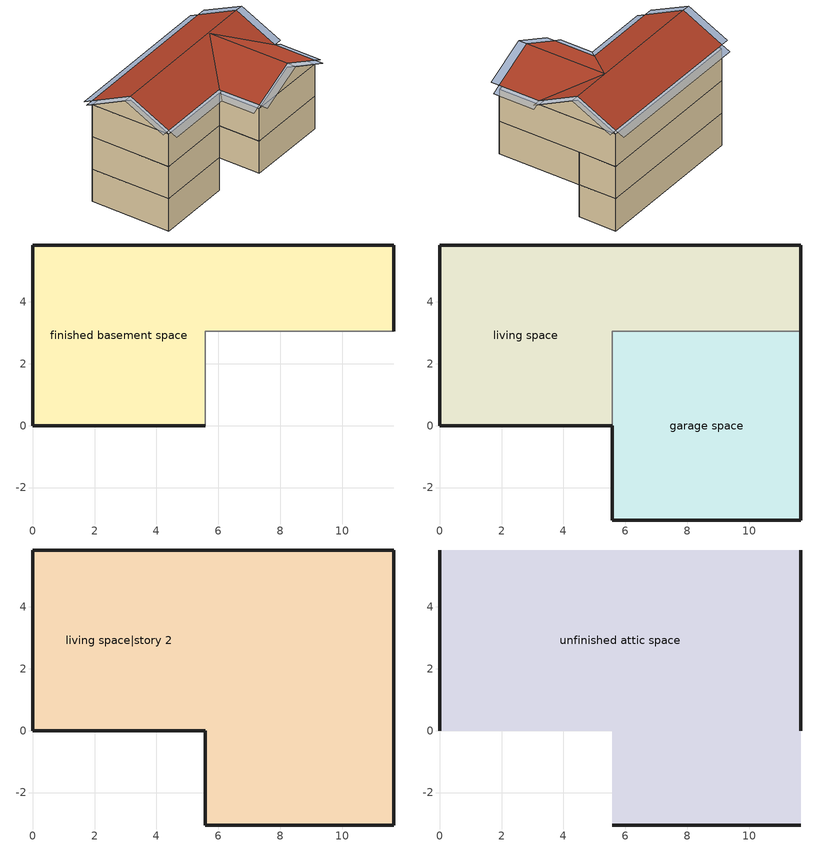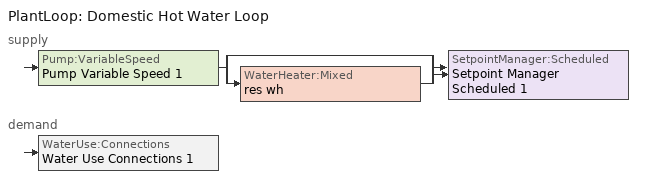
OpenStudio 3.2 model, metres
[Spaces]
finished basement space
 floor foundation: 0,0 0,5.84 11.67,5.84 11.67,3.05 5.58,3.05 5.58,0 z-2.44
 wall foundation: 11.67,3.05 11.67,5.84 0,5.84 0,0 5.58,0 z-2.44:0
 wall adiabatic: 5.58,0 5.58,3.05 11.67,3.05 z-2.44:0
garage space
 floor foundation: 5.58,-3.05 5.58,3.05 11.67,3.05 11.67,-3.05 z0
 wall outside: 5.58,0 5.58,-3.05 11.67,-3.05 11.67,3.05 z0:2.44
 wall to living space: 11.67,3.05 5.58,3.05 5.58,0 z0:2.44
living space
 floor to finished basement space: 0,0 0,5.84 11.67,5.84 11.67,3.05 5.58,3.05 5.58,0 z0
 wall outside: 11.67,3.05 11.67,5.84 0,5.84 0,0 5.58,0 z0:2.44
living space|story 2
 floor to garage space: 11.67,3.05 11.67,-3.05 5.58,-3.05 5.58,3.05 z2.44
 floor to living space: 11.67,5.84 11.67,3.05 5.58,3.05 5.58,0 0,0 0,5.84 z2.44
 wall outside: 0,5.84 0,0 5.58,0 5.58,-3.05 11.67,-3.05 11.67,5.84 0,5.84 z2.44:4.88
unfinished attic space
 floor to living space|story 2: 11.67,5.84 11.67,0 0,0 0,5.84 z4.88; 5.58,-3.05 5.58,0 11.67,0 11.67,-3.05 z4.88
 wall outside: 0,2.92,6.34 0,5.84,4.88 0,0,4.88; 11.67,2.92,6.34 11.67,0,4.88 11.67,5.84,4.88; 5.58,-3.05,4.88 11.67,-3.05,4.88 8.62,-3.05,6.33
 roof outside: 0,2.92,6.64 11.67,2.92,6.64 11.67,5.84,5.18 0,5.84,5.18; 5.58,0,5.17 5.58,-3.05,5.17 8.62,-3.05,6.62 8.62,2.9,6.62; 11.67,0,5.17 8.62,2.9,6.62 8.62,-3.05,6.62 11.67,-3.05,5.17; 0,2.92,6.64 0,0,5.18 5.58,0,5.18 8.62,2.9,6.63 11.67,0,5.18 11.67,2.92,6.64
shading: -0.61,2.92,6.64 -0.61,0,5.18 0,0,5.18 0,2.92,6.64; 0,-0.61,4.88 5.58,-0.61,4.88 5.58,0,5.18 0,0,5.18; 12.28,0,5.18 12.28,2.92,6.64 11.67,2.92,6.64 11.67,0,5.18; 12.28,-3.05,4.88 12.28,0,4.88 11.67,0,5.17 11.67,-3.05,5.17; 8.62,-3.66,6.62 11.67,-3.66,5.17 11.67,-3.05,5.17 8.62,-3.05,6.62; 4.97,0,4.88 4.97,-3.05,4.88 5.58,-3.05,5.17 5.58,0,5.17; 5.58,-3.66,5.17 8.62,-3.66,6.62 8.62,-3.05,6.62 5.58,-3.05,5.17; -0.61,5.84,5.18 -0.61,2.92,6.64 0,2.92,6.64 0,5.84,5.18; 12.28,2.92,6.64 12.28,5.84,5.18 11.67,5.84,5.18 11.67,2.92,6.64; 11.67,6.45,4.88 0,6.45,4.88 0,5.84,5.18 11.67,5.84,5.18
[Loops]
PlantLoop 'Domestic Hot Water Loop'
 supply: Pump:VariableSpeed 'Pump Variable Speed 1' > split
  | bypass
  | WaterHeater:Mixed 'res wh'
  join > SetpointManager:Scheduled 'Setpoint Manager Scheduled 1'
 demand: WaterUse:Connections 'Water Use Connections 1'
[Site]
Denver Intl Ap_CO_USA: Latitude {deg}=39.83; Longitude {deg}=-104.65; Time Zone {hr}=-7; Elevation {m}=1650
[ClimateZones]
Climate Zone Institution Name 1=Building America; Climate Zone Document Year 1=0; Climate Zone Value 1=Cold
[Site:WaterMainsTemperature]
Calculation Method=Correlation; Annual Average Outdoor Air Temperature {C}=10.8753; Maximum Difference In Monthly Average Outdoor Air Temperatures {deltaC}=23.1524
[Site:GroundTemperature:Deep]
10.8753, 10.8753, 10.8753, 10.8753, 10.8753, 10.8753, 10.8753, 10.8753, 10.8753, 10.8753, 10.8753, 10.8753
[Building]
Building 1: North Axis {deg}=0; Standards Number of Stories=3; Standards Number of Above Ground Stories=2; Standards Building Type=singlefamilydetached; Standards Number of Living Units=1
[ThermalZone] Use Ideal Air Loads=No
living zone; garage zone; unfinished attic zone; finished basement zone
[Sizing:Zone] Zone Cooling Design Supply Air Temperature Input Method=SupplyAirTemperature; Zone Cooling Design Supply Air Temperature {C}=14; Zone Cooling Design Supply Air Temperature Difference {deltaC}=11.11; Zone Heating Design Supply Air Temperature Input Method=SupplyAirTemperature; Zone Heating Design Supply Air Temperature {C}=40; Zone Heating Design Supply Air Temperature Difference {deltaC}=11.11; Zone Cooling Design Supply Air Humidity Ratio {kg-H2O/kg-air}=0.0085; Zone Heating Design Supply Air Humidity Ratio {kg-H2O/kg-air}=0.008; Cooling Design Air Flow Method=DesignDay; Heating Design Air Flow Method=DesignDay; Account for Dedicated Outdoor Air System=No; Dedicated Outdoor Air System Control Strategy=NeutralSupplyAir; Dedicated Outdoor Air Low Setpoint Temperature for Design {C}=autosize; Dedicated Outdoor Air High Setpoint Temperature for Design {C}=autosize
living zone; garage zone; unfinished attic zone; finished basement zone
[Space]
Name | Space Type | Thermal Zone | Building Unit
garage space | Space Type 1 | garage zone
living space; living space|story 2 | Space Type 2 | living zone | unit 1
unfinished attic space | Space Type 3 | unfinished attic zone
finished basement space | Space Type 4 | finished basement zone | unit 1
[SpaceType]
Name | Standards Space Type
Space Type 1 | garage
Space Type 2 | living
Space Type 3 | unfinished attic
Space Type 4 | finished basement
[BuildingUnit]
unit 1: Building Unit Type=Residential
[External:File]
8760.csv: File=8760.csv
[People:Definition] Number of People Calculation Method=People; Fraction Radiant=0.319734; Sensible Heat Fraction=0.573; Carbon Dioxide Generation Rate {m3/s-W}=0; Enable ASHRAE 55 Comfort Warnings=No; Mean Radiant Temperature Calculation Type=ZoneAveraged
Name | Number of People {people}
res occupants|finished basement space; res occupants|living space | 0.704
res occupants|living space|story 2 | 1.232
[People] Number of People Schedule=occupants; Activity Level Schedule=res occupants activity schedule; Multiplier=1
Name | People Definition | Space or SpaceType
res occupants|finished basement space | res occupants|finished basement space | finished basement space
res occupants|living space | res occupants|living space | living space
res occupants|living space|story 2 | res occupants|living space|story 2 | living space|story 2
[PlantLoop]
Domestic Hot Water Loop: Glycol Concentration=0; Maximum Loop Flow Rate {m3/s}=0.01; Plant Loop Volume {m3}=0.003; Load Distribution Scheme=Optimal
[Sizing:Plant]
Domestic Hot Water Loop: Loop Type=Heating; Design Loop Exit Temperature {C}=51.6667; Loop Design Temperature Difference {deltaC}=5.55556; Sizing Option=NonCoincident; Zone Timesteps in Averaging Window=1; Coincident Sizing Factor Mode=None
[Pump:VariableSpeed]
Pump Variable Speed 1: Rated Flow Rate {m3/s}=0.01; Rated Pump Head {Pa}=1; Rated Power Consumption {W}=0; Motor Efficiency=1; Fraction of Motor Inefficiencies to Fluid Stream=0; Coefficient 1 of the Part Load Performance Curve=0; Coefficient 2 of the Part Load Performance Curve=1; Coefficient 3 of the Part Load Performance Curve=0; Coefficient 4 of the Part Load Performance Curve=0; Pump Control Type=Intermittent; Skin Loss Radiative Fraction=0.5; Design Power Sizing Method=PowerPerFlowPerPressure; Design Electric Power per Unit Flow Rate {W/(m3/s)}=348701.1; Design Shaft Power per Unit Flow Rate per Unit Head {W-s/m3-Pa}=1.28205; Design Minimum Flow Rate Fraction=0
[SetpointManager:Scheduled]
Setpoint Manager Scheduled 1: Control Variable=Temperature; Schedule=dhw temp
[WaterHeater:Mixed]
res wh: Tank Volume {m3}=0.143846; Setpoint Temperature Schedule=WH Setpoint Temp; Deadband Temperature Difference {deltaC}=2; Maximum Temperature Limit {C}=99; Heater Control Type=Cycle; Heater Maximum Capacity {W}=11722.8; Heater Minimum Capacity {W}=0; Heater Fuel Type=NaturalGas; Heater Thermal Efficiency=0.773298; Off Cycle Parasitic Fuel Consumption Rate {W}=0; Off Cycle Parasitic Fuel Type=Electricity; Off Cycle Parasitic Heat Fraction to Tank=0; On Cycle Parasitic Fuel Consumption Rate {W}=0; On Cycle Parasitic Fuel Type=Electricity; On Cycle Parasitic Heat Fraction to Tank=0; Ambient Temperature Indicator=ThermalZone; Ambient Temperature Thermal Zone=finished basement zone; Off Cycle Loss Coefficient to Ambient Temperature {W/K}=4.15693; Off Cycle Loss Fraction to Thermal Zone=0.64; On Cycle Loss Coefficient to Ambient Temperature {W/K}=4.15693; On Cycle Loss Fraction to Thermal Zone=1; Use Side Effectiveness=1; Source Side Effectiveness=1; Use Side Design Flow Rate {m3/s}=autosize; Source Side Design Flow Rate {m3/s}=autosize; Indirect Water Heating Recovery Time {hr}=1.5; Source Side Flow Control Mode=IndirectHeatPrimarySetpoint
[WaterHeater:Sizing]
res wh: Design Mode=PeakDraw; Time Storage Can Meet Peak Draw {hr}=0.538503; Time for Tank Recovery {hr}=0; Nominal Tank Volume for Autosizing Plant Connections {m3}=1
[WaterUse:Connections]
Water Use Connections 1: Drain Water Heat Exchanger Type=None; Drain Water Heat Exchanger Destination=Plant; Water Use Equipment Name 1=res shower; Water Use Equipment Name 2=res sink; Water Use Equipment Name 3=res bath; Water Use Equipment Name 4=res shower dist; Water Use Equipment Name 5=res sink dist; Water Use Equipment Name 6=res bath dist
[WaterUse:Equipment:Definition] Target Temperature Schedule=fixtures temperature schedule
Name | Peak Flow Rate {m3/s}
res shower | 0.0176332
res sink | 0.0157378
res bath | 0.00441644
res shower dist; res sink dist; res bath dist | 0
[WaterUse:Equipment] Space=living space
Name | Water Use Equipment Definition | Flow Rate Fraction Schedule
res shower | res shower | showers
res sink | res sink | sinks
res bath | res bath | baths
res shower dist | res shower dist | showers
res sink dist | res sink dist | sinks
res bath dist | res bath dist | baths
[OtherEquipment:Definition] Design Level Calculation Method=EquipmentLevel; Fraction Radiant=0; Fraction Lost=0
Name | Design Level {W} | Fraction Latent
res shower | 507081 | 0.487197
res sink | 158036 | 0.312221
res bath | 65146.3 | 0
res hot water distribution | 99.0622 | 0
[OtherEquipment] Space or SpaceType=living space
Name | Other Equipment Definition | Schedule
res shower | res shower | showers
res sink | res sink | sinks
res bath | res bath | baths
res hot water distribution | res hot water distribution | res hot water distribution schedule
[EnergyManagementSystem:Sensor]
Name | Output Variable or Output Meter Index Key | Output Variable or Output Meter
res_shower_vol | res shower | Water Use Equipment Hot Water Volume
res_shower_tout | res wh | Water Heater Use Side Outlet Temperature
res_shower_mixsp | fixtures temperature schedule | Schedule Value
[EnergyManagementSystem:Program]
res_shower_sag: If res_shower_vol > 0; Set ShowerTime=SystemTimeStep; Else; Set ShowerTime=0; EndIf; If (res_shower_vol > 0) && (res_shower_mixsp > res_shower_tout); Set ShowerSag=SystemTimeStep; Set ShowerE=res_shower_vol*4141170*(res_shower_mixsp-res_shower_tout); Else; Set ShowerSag=0; Set ShowerE=0; EndIf
[EnergyManagementSystem:ProgramCallingManager]
res shower sag: EndOfSystemTimestepAfterHVACReporting; res_shower_sag
[EnergyManagementSystem:OutputVariable] Type of Data in Variable=Summed; Update Frequency=SystemTimestep; EMS Program or Subroutine=res_shower_sag
Name | EMS Variable | Units
Unmet Shower Energy|unit 1 | ShowerE | J
Unmet Shower Time|unit 1 | ShowerSag | hr
Shower Draw Time|unit 1 | ShowerTime | hr
[Schedule:Day]
Schedule Day 3: 24, 0, 0
res hot water distribution schedule allday1; res hot water distribution schedule allday2; res hot water distribution schedule allday3; res hot water distribution schedule allday4; res hot water distribution schedule allday5; res hot water distribution schedule allday6; res hot water distribution schedule allday7; res hot water distribution schedule allday8; res hot water distribution schedule allday9; res hot water distribution schedule allday10; res hot water distribution schedule allday11; res hot water distribution schedule allday12: 1, 0, 0.078424, 2, 0, 0.0392749, 4, 0, 0.00981873, 5, 0, 0.0392749, 6, 0, 0.274547, 7, 0, 0.941213, 8, 0, 1, 9, 0, 0.960725, 10, 0, 0.843152, 11, 0, 0.764728, 12, 0, 0.60788, 13, 0, 0.529456, 15, 0, 0.470544, 16, 0, 0.411757, 17, 0, 0.548968, 18, 0, 0.725453, 19, 0, 0.86279, 20, 0, 0.823515, 21, 0, 0.745091, 22, 0, 0.60788, 23, 0, 0.529456, 24, 0, 0.294058
[Schedule:File] External File=8760.csv; Rows to Skip at Top=1; Number of Hours of Data=8760; Minutes per Item=60
Name | Column Number
occupants | 1
showers | 12
sinks | 13
baths | 11
[Schedule:Constant]
Name | Value
res occupants activity schedule | 112.539
dhw temp; WH Setpoint Temp | 51.6667
fixtures temperature schedule | 43.3333
[Schedule:Ruleset]
res hot water distribution schedule: Default Day Schedule=Schedule Day 3
[Schedule:Rule] Schedule Ruleset=res hot water distribution schedule; Apply Sunday=Yes; Apply Monday=Yes; Apply Tuesday=Yes; Apply Wednesday=Yes; Apply Thursday=Yes; Apply Friday=Yes; Apply Saturday=Yes; Date Specification Type=DateRange; Start Day=1
Name | Rule Order | Day Schedule | Start Month | End Month | End Day
res hot water distribution schedule allday rule1 | 11 | res hot water distribution schedule allday1 | 1 | 1 | 31
res hot water distribution schedule allday rule2 | 10 | res hot water distribution schedule allday2 | 2 | 2 | 28
res hot water distribution schedule allday rule3 | 9 | res hot water distribution schedule allday3 | 3 | 3 | 31
res hot water distribution schedule allday rule4 | 8 | res hot water distribution schedule allday4 | 4 | 4 | 30
res hot water distribution schedule allday rule5 | 7 | res hot water distribution schedule allday5 | 5 | 5 | 31
res hot water distribution schedule allday rule6 | 6 | res hot water distribution schedule allday6 | 6 | 6 | 30
res hot water distribution schedule allday rule7 | 5 | res hot water distribution schedule allday7 | 7 | 7 | 31
res hot water distribution schedule allday rule8 | 4 | res hot water distribution schedule allday8 | 8 | 8 | 31
res hot water distribution schedule allday rule9 | 3 | res hot water distribution schedule allday9 | 9 | 9 | 30
res hot water distribution schedule allday rule10 | 2 | res hot water distribution schedule allday10 | 10 | 10 | 31
res hot water distribution schedule allday rule11 | 1 | res hot water distribution schedule allday11 | 11 | 11 | 30
res hot water distribution schedule allday rule12 | 0 | res hot water distribution schedule allday12 | 12 | 12 | 31
